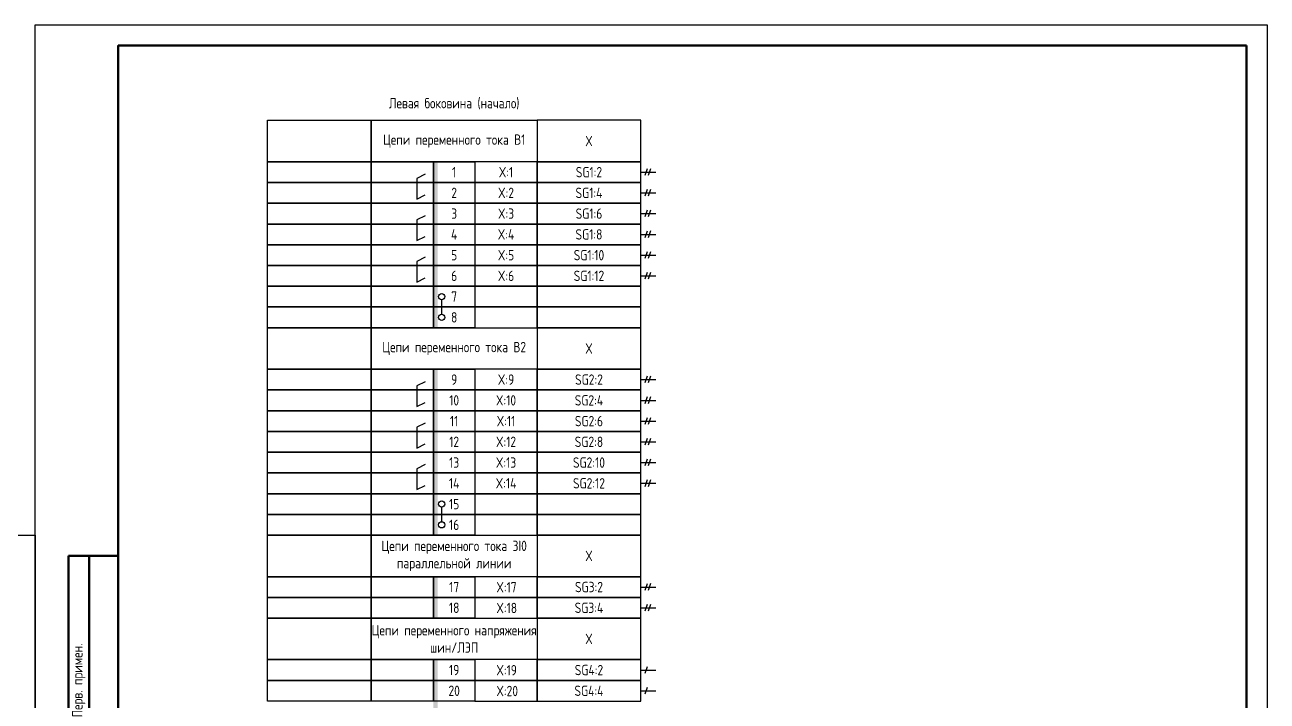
# Model space of a CAD drawing. Header units: millimetres. Extents: x -840 to 1557, y 0 to 584.
# Drawn here: x 1257.5 to 1557, y 256.9 to 419.9 of the extents above; entities that cross this region are included whole.
import ezdxf

# ---------------------------------------------------------------- set-up
doc = ezdxf.new("R2010")
doc.units = ezdxf.units.MM
doc.styles.add('Gost_type_A', font='GOST_A.TTF')

# ---------------------------------------------------------------- blocks, each defined once
blk = doc.blocks.new('Формат_А3')
blk.add_lwpolyline([(-420, 297), (0, 297), (0, 0), (-420, 0)], close=True)
blk = doc.blocks.new('Штамп левый верхний')
at = {"lineweight": 50}
for points in [[(-12, 0), (-7, 0), (-7, -60), (-12, -60)], [(-7, 0), (0, 0), (0, -60), (-7, -60)], [(-12, -60), (-7, -60), (-7, -120), (-12, -120)], [(-7, -60), (0, -60), (0, -120), (-7, -120)]]:
    blk.add_lwpolyline(points, close=True, dxfattribs=at)
at = {"char_height": 2.5, "width": 60, "attachment_point": 5, "rotation": 90, "style": 'Gost_type_A'}
for s, insert in [('Перв. примен.', (-9.5, -30)), ('Справ. №', (-9.5, -90))]:
    blk.add_mtext(s, dxfattribs=dict(at, insert=insert))

msp = doc.modelspace()

# ---------------------------------------------------------------- hatches: boundary and pattern name
h = msp.add_hatch(color=256)
h.dxf.hatch_style = 1
h.paths.add_polyline_path([(1357, 386.88), (1356, 386.88), (1356, 346.88), (1357, 346.88)])
h = msp.add_hatch(color=256)
h.dxf.hatch_style = 1
h.paths.add_polyline_path([(1357, 336.88), (1356, 336.88), (1356, 296.88), (1357, 296.88)])
h = msp.add_hatch(color=256)
h.dxf.hatch_style = 1
h.paths.add_polyline_path([(1357, 286.88), (1356, 286.88), (1356, 276.88), (1357, 276.88)])
h = msp.add_hatch(color=256)
h.dxf.hatch_style = 1
h.paths.add_polyline_path([(1357, 266.88), (1356, 266.88), (1356, 226.88), (1357, 226.88)])

# ---------------------------------------------------------------- linework, layer by layer
for p, q in [((1406, 384.38), (1409.62, 384.38)), ((1407.54, 385.19), (1406.96, 383.57)), ((1408.33, 385.2), (1407.75, 383.57)), ((1406, 379.38), (1409.62, 379.38)), ((1407.54, 380.19), (1406.96, 378.57)), ((1408.33, 380.2), (1407.75, 378.57)), ((1406, 374.38), (1409.62, 374.38)), ((1407.54, 375.19), (1406.96, 373.57)), ((1408.33, 375.2), (1407.75, 373.57)), ((1406, 369.38), (1409.62, 369.38)), ((1407.54, 370.19), (1406.96, 368.57)), ((1408.33, 370.2), (1407.75, 368.57)), ((1406, 364.38), (1409.62, 364.38)), ((1407.54, 365.19), (1406.96, 363.57)), ((1408.33, 365.2), (1407.75, 363.57)), ((1407.54, 360.19), (1406.96, 358.57)), ((1408.33, 360.2), (1407.75, 358.57)), ((1406, 359.38), (1409.62, 359.38)), ((1406, 334.38), (1409.62, 334.38)), ((1407.54, 335.19), (1406.96, 333.57)), ((1408.33, 335.2), (1407.75, 333.57)), ((1407.54, 330.19), (1406.96, 328.57)), ((1408.33, 330.2), (1407.75, 328.57)), ((1406, 329.38), (1409.62, 329.38)), ((1406, 324.38), (1409.62, 324.38)), ((1407.54, 325.19), (1406.96, 323.57)), ((1408.33, 325.2), (1407.75, 323.57)), ((1406, 319.38), (1409.62, 319.38)), ((1407.54, 320.19), (1406.96, 318.57)), ((1408.33, 320.2), (1407.75, 318.57)), ((1407.54, 315.19), (1406.96, 313.57)), ((1408.33, 315.2), (1407.75, 313.57)), ((1406, 314.38), (1409.62, 314.38)), ((1406, 309.38), (1409.62, 309.38)), ((1407.54, 310.19), (1406.96, 308.57)), ((1408.33, 310.2), (1407.75, 308.57)), ((1407.54, 285.19), (1406.96, 283.57)), ((1408.33, 285.2), (1407.75, 283.57)), ((1406, 284.38), (1409.62, 284.38)), ((1406, 279.38), (1409.62, 279.38)), ((1407.54, 280.19), (1406.96, 278.57)), ((1408.33, 280.2), (1407.75, 278.57)), ((1406, 264.38), (1409.62, 264.38)), ((1407.54, 265.19), (1406.96, 263.57)), ((1406, 259.38), (1409.62, 259.38)), ((1407.54, 260.19), (1406.96, 258.57))]:
    msp.add_line(p, q)
at = {"lineweight": -2}
for p, q in [((1358, 350.13), (1358, 353.63)), ((1358, 300.13), (1358, 303.63))]:
    msp.add_line(p, q, dxfattribs=at)
for points in [[(1557, 419.88), (1557, -0.12), (1260, -0.12), (1260, 419.88)], [(1316, 396.88), (1341, 396.88), (1341, 386.88), (1316, 386.88)], [(1341, 396.88), (1381, 396.88), (1381, 386.88), (1341, 386.88)], [(1406, 396.88), (1381, 396.88), (1381, 386.88), (1406, 386.88)], [(1316, 386.88), (1341, 386.88), (1341, 381.88), (1316, 381.88)], [(1341, 386.88), (1356, 386.88), (1356, 381.88), (1341, 381.88)], [(1356, 386.88), (1366, 386.88), (1366, 381.88), (1356, 381.88)], [(1381, 386.88), (1366, 386.88), (1366, 381.88), (1381, 381.88)], [(1406, 386.88), (1381, 386.88), (1381, 381.88), (1406, 381.88)], [(1316, 381.88), (1341, 381.88), (1341, 376.88), (1316, 376.88)], [(1341, 381.88), (1356, 381.88), (1356, 376.88), (1341, 376.88)], [(1356, 381.88), (1366, 381.88), (1366, 376.88), (1356, 376.88)], [(1381, 381.88), (1366, 381.88), (1366, 376.88), (1381, 376.88)], [(1406, 381.88), (1381, 381.88), (1381, 376.88), (1406, 376.88)], [(1316, 376.88), (1341, 376.88), (1341, 371.88), (1316, 371.88)], [(1341, 376.88), (1356, 376.88), (1356, 371.88), (1341, 371.88)], [(1356, 376.88), (1366, 376.88), (1366, 371.88), (1356, 371.88)], [(1381, 376.88), (1366, 376.88), (1366, 371.88), (1381, 371.88)], [(1406, 376.88), (1381, 376.88), (1381, 371.88), (1406, 371.88)], [(1316, 371.88), (1341, 371.88), (1341, 366.88), (1316, 366.88)], [(1341, 371.88), (1356, 371.88), (1356, 366.88), (1341, 366.88)], [(1356, 371.88), (1366, 371.88), (1366, 366.88), (1356, 366.88)], [(1381, 371.88), (1366, 371.88), (1366, 366.88), (1381, 366.88)], [(1406, 371.88), (1381, 371.88), (1381, 366.88), (1406, 366.88)], [(1316, 366.88), (1341, 366.88), (1341, 361.88), (1316, 361.88)], [(1341, 366.88), (1356, 366.88), (1356, 361.88), (1341, 361.88)], [(1356, 366.88), (1366, 366.88), (1366, 361.88), (1356, 361.88)], [(1381, 366.88), (1366, 366.88), (1366, 361.88), (1381, 361.88)], [(1406, 366.88), (1381, 366.88), (1381, 361.88), (1406, 361.88)], [(1316, 361.88), (1341, 361.88), (1341, 356.88), (1316, 356.88)], [(1341, 361.88), (1356, 361.88), (1356, 356.88), (1341, 356.88)], [(1356, 361.88), (1366, 361.88), (1366, 356.88), (1356, 356.88)], [(1381, 361.88), (1366, 361.88), (1366, 356.88), (1381, 356.88)], [(1406, 361.88), (1381, 361.88), (1381, 356.88), (1406, 356.88)], [(1316, 356.88), (1341, 356.88), (1341, 351.88), (1316, 351.88)], [(1341, 356.88), (1356, 356.88), (1356, 351.88), (1341, 351.88)], [(1356, 356.88), (1366, 356.88), (1366, 351.88), (1356, 351.88)], [(1381, 356.88), (1366, 356.88), (1366, 351.88), (1381, 351.88)], [(1406, 356.88), (1381, 356.88), (1381, 351.88), (1406, 351.88)], [(1316, 351.88), (1341, 351.88), (1341, 346.88), (1316, 346.88)], [(1341, 351.88), (1356, 351.88), (1356, 346.88), (1341, 346.88)], [(1356, 351.88), (1366, 351.88), (1366, 346.88), (1356, 346.88)], [(1381, 351.88), (1366, 351.88), (1366, 346.88), (1381, 346.88)], [(1406, 351.88), (1381, 351.88), (1381, 346.88), (1406, 346.88)], [(1316, 346.88), (1341, 346.88), (1341, 336.88), (1316, 336.88)], [(1341, 346.88), (1381, 346.88), (1381, 336.88), (1341, 336.88)], [(1406, 346.88), (1381, 346.88), (1381, 336.88), (1406, 336.88)], [(1316, 336.88), (1341, 336.88), (1341, 331.88), (1316, 331.88)], [(1341, 336.88), (1356, 336.88), (1356, 331.88), (1341, 331.88)], [(1356, 336.88), (1366, 336.88), (1366, 331.88), (1356, 331.88)], [(1381, 336.88), (1366, 336.88), (1366, 331.88), (1381, 331.88)], [(1406, 336.88), (1381, 336.88), (1381, 331.88), (1406, 331.88)], [(1316, 331.88), (1341, 331.88), (1341, 326.88), (1316, 326.88)], [(1341, 331.88), (1356, 331.88), (1356, 326.88), (1341, 326.88)], [(1356, 331.88), (1366, 331.88), (1366, 326.88), (1356, 326.88)], [(1381, 331.88), (1366, 331.88), (1366, 326.88), (1381, 326.88)], [(1406, 331.88), (1381, 331.88), (1381, 326.88), (1406, 326.88)], [(1316, 326.88), (1341, 326.88), (1341, 321.88), (1316, 321.88)], [(1341, 326.88), (1356, 326.88), (1356, 321.88), (1341, 321.88)], [(1356, 326.88), (1366, 326.88), (1366, 321.88), (1356, 321.88)], [(1381, 326.88), (1366, 326.88), (1366, 321.88), (1381, 321.88)], [(1406, 326.88), (1381, 326.88), (1381, 321.88), (1406, 321.88)], [(1316, 321.88), (1341, 321.88), (1341, 316.88), (1316, 316.88)], [(1341, 321.88), (1356, 321.88), (1356, 316.88), (1341, 316.88)], [(1356, 321.88), (1366, 321.88), (1366, 316.88), (1356, 316.88)], [(1381, 321.88), (1366, 321.88), (1366, 316.88), (1381, 316.88)], [(1406, 321.88), (1381, 321.88), (1381, 316.88), (1406, 316.88)], [(1316, 316.88), (1341, 316.88), (1341, 311.88), (1316, 311.88)], [(1341, 316.88), (1356, 316.88), (1356, 311.88), (1341, 311.88)], [(1356, 316.88), (1366, 316.88), (1366, 311.88), (1356, 311.88)], [(1381, 316.88), (1366, 316.88), (1366, 311.88), (1381, 311.88)], [(1406, 316.88), (1381, 316.88), (1381, 311.88), (1406, 311.88)], [(1316, 311.88), (1341, 311.88), (1341, 306.88), (1316, 306.88)], [(1341, 311.88), (1356, 311.88), (1356, 306.88), (1341, 306.88)], [(1356, 311.88), (1366, 311.88), (1366, 306.88), (1356, 306.88)], [(1381, 311.88), (1366, 311.88), (1366, 306.88), (1381, 306.88)], [(1406, 311.88), (1381, 311.88), (1381, 306.88), (1406, 306.88)], [(1316, 306.88), (1341, 306.88), (1341, 301.88), (1316, 301.88)], [(1341, 306.88), (1356, 306.88), (1356, 301.88), (1341, 301.88)], [(1356, 306.88), (1366, 306.88), (1366, 301.88), (1356, 301.88)], [(1381, 306.88), (1366, 306.88), (1366, 301.88), (1381, 301.88)], [(1406, 306.88), (1381, 306.88), (1381, 301.88), (1406, 301.88)], [(1316, 301.88), (1341, 301.88), (1341, 296.88), (1316, 296.88)], [(1341, 301.88), (1356, 301.88), (1356, 296.88), (1341, 296.88)], [(1356, 301.88), (1366, 301.88), (1366, 296.88), (1356, 296.88)], [(1381, 301.88), (1366, 301.88), (1366, 296.88), (1381, 296.88)], [(1406, 301.88), (1381, 301.88), (1381, 296.88), (1406, 296.88)], [(1316, 296.88), (1341, 296.88), (1341, 286.88), (1316, 286.88)], [(1341, 296.88), (1381, 296.88), (1381, 286.88), (1341, 286.88)], [(1406, 296.88), (1381, 296.88), (1381, 286.88), (1406, 286.88)], [(1316, 286.88), (1341, 286.88), (1341, 281.88), (1316, 281.88)], [(1341, 286.88), (1356, 286.88), (1356, 281.88), (1341, 281.88)], [(1356, 286.88), (1366, 286.88), (1366, 281.88), (1356, 281.88)], [(1381, 286.88), (1366, 286.88), (1366, 281.88), (1381, 281.88)], [(1406, 286.88), (1381, 286.88), (1381, 281.88), (1406, 281.88)], [(1316, 281.88), (1341, 281.88), (1341, 276.88), (1316, 276.88)], [(1341, 281.88), (1356, 281.88), (1356, 276.88), (1341, 276.88)], [(1356, 281.88), (1366, 281.88), (1366, 276.88), (1356, 276.88)], [(1381, 281.88), (1366, 281.88), (1366, 276.88), (1381, 276.88)], [(1406, 281.88), (1381, 281.88), (1381, 276.88), (1406, 276.88)], [(1316, 276.88), (1341, 276.88), (1341, 266.88), (1316, 266.88)], [(1341, 276.88), (1381, 276.88), (1381, 266.88), (1341, 266.88)], [(1406, 276.88), (1381, 276.88), (1381, 266.88), (1406, 266.88)], [(1316, 266.88), (1341, 266.88), (1341, 261.88), (1316, 261.88)], [(1341, 266.88), (1356, 266.88), (1356, 261.88), (1341, 261.88)], [(1356, 266.88), (1366, 266.88), (1366, 261.88), (1356, 261.88)], [(1381, 266.88), (1366, 266.88), (1366, 261.88), (1381, 261.88)], [(1406, 266.88), (1381, 266.88), (1381, 261.88), (1406, 261.88)], [(1316, 261.88), (1341, 261.88), (1341, 256.88), (1316, 256.88)], [(1341, 261.88), (1356, 261.88), (1356, 256.88), (1341, 256.88)], [(1356, 261.88), (1366, 261.88), (1366, 256.88), (1356, 256.88)], [(1381, 261.88), (1366, 261.88), (1366, 256.88), (1381, 256.88)], [(1406, 261.88), (1381, 261.88), (1381, 256.88), (1406, 256.88)]]:
    msp.add_lwpolyline(points, close=True)
at = {"lineweight": 50}
msp.add_lwpolyline([(1552, 414.88), (1552, 4.88), (1280, 4.88), (1280, 414.88)], close=True, dxfattribs=at)
for points in [[(1354, 383.88), (1352, 382.88), (1352, 377.88), (1354, 378.88)], [(1354, 373.88), (1352, 372.88), (1352, 367.88), (1354, 368.88)], [(1354, 363.88), (1352, 362.88), (1352, 357.88), (1354, 358.88)], [(1354, 333.88), (1352, 332.88), (1352, 327.88), (1354, 328.88)], [(1354, 323.88), (1352, 322.88), (1352, 317.88), (1354, 318.88)], [(1354, 313.88), (1352, 312.88), (1352, 307.88), (1354, 308.88)]]:
    msp.add_lwpolyline(points)
at = {"lineweight": -2}
for centre in [(1358, 354.38), (1358, 349.38), (1358, 304.38), (1358, 299.38)]:
    msp.add_circle(centre, 0.75, dxfattribs=at)

# ---------------------------------------------------------------- block references
at = {"color": 1}
for name, p in [('Формат_А3', (1260, -0.12)), ('Штамп левый верхний', (1280, 291.88))]:
    msp.add_blockref(name, p, dxfattribs=at)

# ---------------------------------------------------------------- texts
at = {"char_height": 2.5, "attachment_point": 5, "style": 'Gost_type_A'}
for s, insert, width in [('Левая боковина (начало)', (1361, 400.88), 40), ('Цепи переменного тока В1', (1361, 391.88), 40), ('X', (1393.5, 391.88), 25), ('SG1:2', (1393.5, 384.38), 25), ('SG1:4', (1393.5, 379.38), 25), ('SG1:6', (1393.5, 374.38), 25), ('SG1:8', (1393.5, 369.38), 25), ('SG1:10', (1393.5, 364.38), 25), ('SG1:12', (1393.5, 359.38), 25), ('Цепи переменного тока В2', (1361, 341.88), 40), ('X', (1393.5, 341.88), 25), ('SG2:2', (1393.5, 334.38), 25), ('SG2:4', (1393.5, 329.38), 25), ('SG2:6', (1393.5, 324.38), 25), ('SG2:8', (1393.5, 319.38), 25), ('SG2:10', (1393.5, 314.38), 25), ('SG2:12', (1393.5, 309.38), 25), ('Цепи переменного тока 3I0 параллельной линии', (1361, 291.88), 40), ('X', (1393.5, 291.88), 25), ('SG3:2', (1393.5, 284.38), 25), ('SG3:4', (1393.5, 279.38), 25), ('Цепи переменного напряжения шин/ЛЭП', (1361, 271.88), 40), ('X', (1393.5, 271.88), 25), ('SG4:2', (1393.5, 264.38), 25), ('SG4:4', (1393.5, 259.38), 25)]:
    msp.add_mtext(s, dxfattribs=dict(at, insert=insert, width=width))
at = {"ltscale": 10, "char_height": 2.5, "attachment_point": 5, "style": 'Gost_type_A'}
for s, insert, width in [('1', (1361, 384.38), 10), ('X:1', (1373.5, 384.38), 15), ('2', (1361, 379.38), 10), ('X:2', (1373.5, 379.38), 15), ('3', (1361, 374.38), 10), ('X:3', (1373.5, 374.38), 15), ('4', (1361, 369.38), 10), ('X:4', (1373.5, 369.38), 15), ('5', (1361, 364.38), 10), ('X:5', (1373.5, 364.38), 15), ('6', (1361, 359.38), 10), ('X:6', (1373.5, 359.38), 15), ('7', (1361, 354.38), 10), ('8', (1361, 349.38), 10), ('9', (1361, 334.38), 10), ('X:9', (1373.5, 334.38), 15), ('10', (1361, 329.38), 10), ('X:10', (1373.5, 329.38), 15), ('11', (1361, 324.38), 10), ('X:11', (1373.5, 324.38), 15), ('12', (1361, 319.38), 10), ('X:12', (1373.5, 319.38), 15), ('13', (1361, 314.38), 10), ('X:13', (1373.5, 314.38), 15), ('14', (1361, 309.38), 10), ('X:14', (1373.5, 309.38), 15), ('15', (1361, 304.38), 10), ('16', (1361, 299.38), 10), ('17', (1361, 284.38), 10), ('18', (1361, 279.38), 10), ('19', (1361, 264.38), 10), ('20', (1361, 259.38), 10)]:
    msp.add_mtext(s, dxfattribs=dict(at, insert=insert, width=width))
at = {"char_height": 2.5, "attachment_point": 1, "style": 'Gost_type_A'}
for s, insert in [('X:17', (1371.17, 285.58)), ('X:18', (1371.17, 280.58)), ('X:19', (1371.17, 265.58)), ('X:20', (1371.17, 260.58))]:
    msp.add_mtext_dynamic_manual_height_columns(s, width=7.2671, gutter_width=12.5, heights=[0], dxfattribs=dict(at, insert=insert))

doc.saveas('drawing.dxf')
